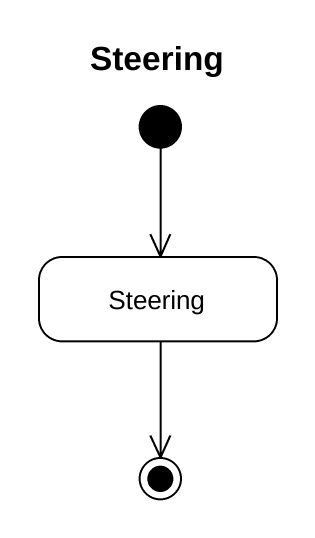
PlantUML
@startuml
title Steering
hide empty description
state Steering
[*] --> Steering
Steering --> [*]
@enduml
